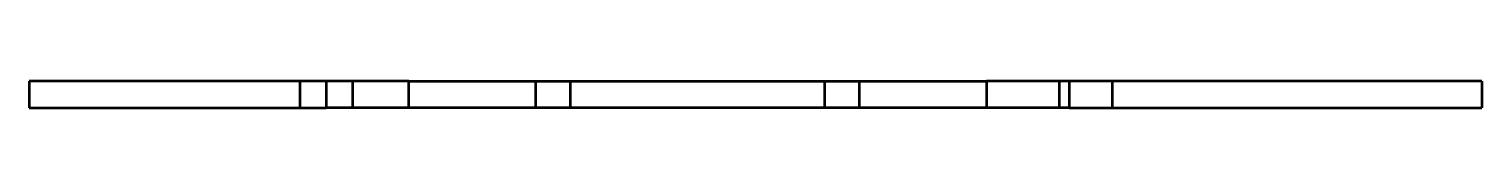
# Model space of a CAD drawing. Header units: millimetres. Extents: x -58 to 30, y -1.6 to 0.
import ezdxf

# ---------------------------------------------------------------- set-up
doc = ezdxf.new("R2010")
doc.units = ezdxf.units.MM
doc.linetypes.add('Continu', pattern=[0])
for name, color, linetype, lineweight in [('IV_FEATURE_PROFILES', 7, 'Continu', 50), ('IV_FEATURE_PROFILES_DOWN', 7, 'Continu', 50), ('IV_OUTER_PROFILE', 7, 'Continu', 50)]:
    doc.layers.add(name, color=color, linetype=linetype, lineweight=lineweight)

msp = doc.modelspace()

# ---------------------------------------------------------------- linework, layer by layer
at = {"layer": 'IV_FEATURE_PROFILES'}
for p, q in [((-40, 0), (-40, -1.6)), ((-35, -1.6), (-35, 0)), ((0, 0), (0, -1.6)), ((5, 0), (5, -1.6))]:
    msp.add_line(p, q, dxfattribs=at)
at = {"layer": 'IV_FEATURE_PROFILES_DOWN'}
for p, q in [((-41.6, 0), (-41.6, -1.6)), ((-38.4, 0), (-38.4, -1.6)), ((-27.3, -1.6), (-27.3, 0)), ((-25.2, -1.6), (-25.2, 0)), ((-9.8, -1.6), (-9.8, 0)), ((-7.7, -1.6), (-7.7, 0)), ((4.4, 0), (4.4, -1.6)), ((7.6, 0), (7.6, -1.6))]:
    msp.add_line(p, q, dxfattribs=at)
at = {"layer": 'IV_OUTER_PROFILE'}
for p, q in [((-40, 0), (-58, 0)), ((-58, 0), (-58, -1.6)), ((-35, 0), (-40, 0)), ((-35, 0), (0, 0)), ((5, 0), (0, 0)), ((30, 0), (5, 0)), ((30, 0), (30, -1.6)), ((-58, -1.6), (-40, -1.6)), ((-35, -1.6), (-40, -1.6)), ((0, -1.6), (-35, -1.6)), ((5, -1.6), (0, -1.6)), ((5, -1.6), (30, -1.6))]:
    msp.add_line(p, q, dxfattribs=at)

doc.saveas('drawing.dxf')
